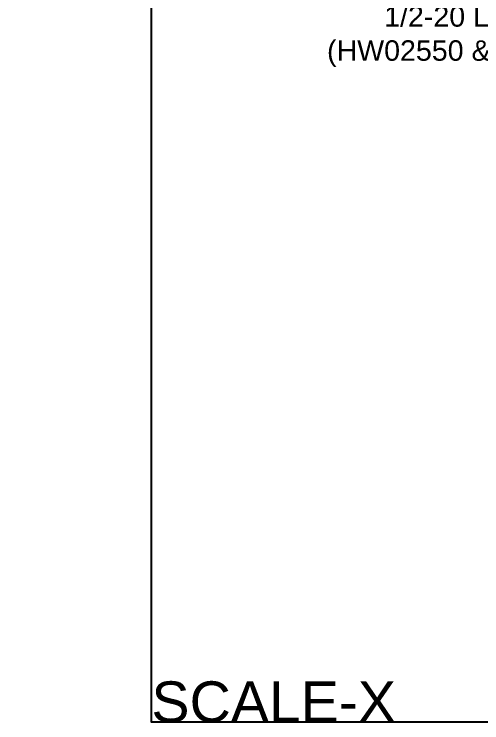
# Model space of a CAD drawing. Extents: x -1.3 to 15.9, y -12.4 to 0.
# Drawn here: x -1.26 to 3.03, y -12.39 to -5.88 of the extents above; entities that cross this region are included whole.
import ezdxf
from ezdxf import colors
from ezdxf.entities.mleader import LeaderData, LeaderLine
from ezdxf.math import Vec2, Vec3

# ---------------------------------------------------------------- set-up
doc = ezdxf.new("R2010")
doc.units = 0
doc.header["$LTSCALE"] = 0.5
doc.header["$MEASUREMENT"] = 0
doc.layers.add('FAB DWG', color=221, linetype='CONTINUOUS')
doc.layers.add('Text-Unprinted', color=131, linetype='CONTINUOUS', plot=False)
doc.styles.add('LSAD_Standard', font='arial.ttf')
doc.styles.get("Standard").update_dxf_attribs({"font": 'arial.ttf'})

msp = doc.modelspace()

# ---------------------------------------------------------------- linework, layer by layer
at = {"layer": 'Text-Unprinted', "transparency": 16777216}
msp.add_lwpolyline([(0, 0), (15.71233, 0), (15.71233, -12.38165), (0, -12.38165)], close=True, dxfattribs=at)

# ---------------------------------------------------------------- texts
at = {"layer": 'Text-Unprinted', "ltscale": 0.5, "transparency": 16777216, "style": 'LSAD_Standard'}
msp.add_attdef('SCALE-X', (0, -12.38165), 'XEffectiveScaleFactor', height=0.375, dxfattribs=at)

# ---------------------------------------------------------------- leaders
at = {"layer": 'FAB DWG', "transparency": 16777216}
ml = msp.add_multileader_mtext('Standard', dxfattribs=at)
ml.set_content('\\A1;1/4-20 x {\\H0.7x;\\S1/2;}" Bolt \\P1/2-20 Locknut (X2)\\P(HW02550 & HW01020)', color=256)
ml.set_leader_properties()
ml.build(insert=Vec2(0, 0))
ml.multileader.update_dxf_attribs({"text_right_attachment_type": 2, "dogleg_length": 0.36, "arrow_head_size": 0.1875})
ctx = ml.context
ctx.base_point, ctx.char_height, ctx.arrow_head_size, ctx.landing_gap_size, ctx.plane_origin = Vec3(1.56694, -5.55577), 0.1875, 0.1875, 0.0675, Vec3(-4.59058, -10.5978)
ctx.right_attachment, ctx.text_align_type = 2, 2
notes = []
notes.append((ctx, [(1, (1, 1, 0), (4.54006, -5.90013), (-1, 0), 0.03917, [(0, [(4.31377, -4.38425)], 0, [])])]))
ctx.mtext.insert, ctx.mtext.width, ctx.mtext.alignment, ctx.mtext.flow_direction = Vec3(4.43339, -5.43445), 5.6915438, 3, 5
for ctx, leaders in notes:
    for number, flags, end, landing, length, lines in leaders:
        leader = LeaderData()
        leader.index, (leader.has_last_leader_line, leader.has_dogleg_vector, leader.attachment_direction) = number, flags
        leader.last_leader_point, leader.dogleg_vector, leader.dogleg_length = Vec3(end), Vec3(landing), length
        for number, points, colour, breaks in lines:
            line = LeaderLine()
            line.index, line.vertices, line.color, line.breaks = number, Vec3.list(points), colors.encode_raw_color(colour), breaks
            leader.lines.append(line)
        ctx.leaders.append(leader)

doc.saveas('drawing.dxf')
